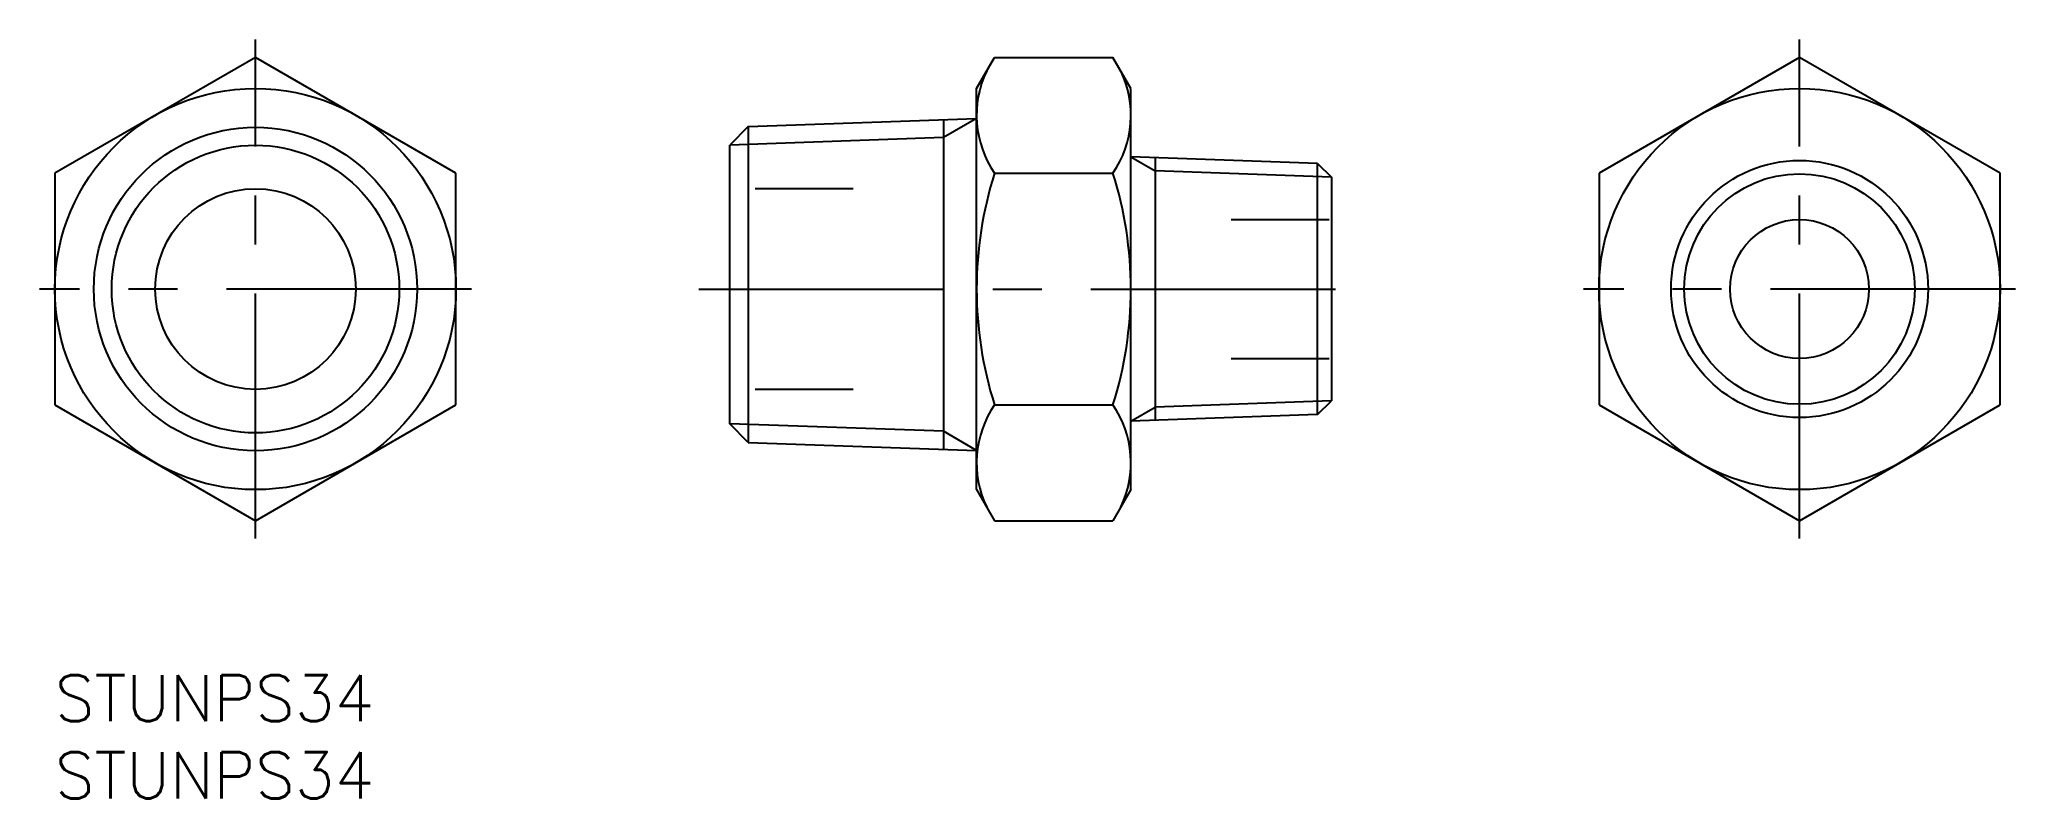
# Model space of a CAD drawing. Extents: x -1 to 127, y -8 to 41.
import ezdxf

# ---------------------------------------------------------------- set-up
doc = ezdxf.new("R2010")
doc.units = 0
doc.header["$LTSCALE"] = 0.5
doc.linetypes.add('CENTER', pattern=[50.8, 31.75, -6.35, 6.35, -6.35])
doc.linetypes.add('DASHED', pattern=[19.05, 12.7, -6.35])
for name, color, linetype in [('MSM_CENTER', 1, 'CENTER'), ('MSM_CONTINUOUS', 7, 'CONTINUOUS'), ('MSM_DASHED', 4, 'DASHED'), ('MSM_NARROW', 5, 'CONTINUOUS'), ('MSM_PART_NUMBER', 7, 'CONTINUOUS')]:
    doc.layers.add(name, color=color, linetype=linetype)
doc.styles.get("Standard").update_dxf_attribs({"font": 'txt.shx', "height": 3, "bigfont": 'bigfont.shx'})

# ---------------------------------------------------------------- blocks, each defined once
blk = doc.blocks.new('*U10')
at = {"layer": 'MSM_PART_NUMBER'}
blk.add_text('STUNPS34', height=3, dxfattribs=at).set_placement((0, -3))
blk = doc.blocks.new('*U11')
at = {"layer": 'MSM_PART_NUMBER'}
blk.add_text('STUNPS34', height=3, dxfattribs=at).set_placement((0, -8))

msp = doc.modelspace()

# ---------------------------------------------------------------- linework, layer by layer
at = {"layer": 'MSM_CENTER'}
for p, q in [((13, 8.85), (13, 41.18)), ((113.1, 8.85), (113.1, 41.18)), ((27, 25.01), (-1, 25.01)), ((41.75, 25.01), (84.75, 25.01)), ((127.1, 25.01), (99.1, 25.01))]:
    msp.add_line(p, q, dxfattribs=at)
at = {"layer": 'MSM_CONTINUOUS'}
for p, q in [((13, 40.02), (0, 32.52)), ((26, 32.52), (13, 40.02)), ((59.75, 38.01), (60.91, 40.02)), ((60.91, 40.02), (68.59, 40.02)), ((69.75, 38.01), (68.59, 40.02)), ((113.1, 40.02), (100.1, 32.52)), ((126.1, 32.52), (113.1, 40.02)), ((59.75, 12.01), (59.75, 38.01)), ((69.75, 12.01), (69.75, 38.01)), ((44.95, 35.54), (59.75, 36.06)), ((57.61, 35.98), (57.61, 14.63)), ((44.95, 35.54), (43.75, 34.33)), ((44.95, 35.54), (44.95, 15.07)), ((43.75, 16.27), (43.75, 34.33)), ((81.86, 33.15), (69.75, 33.57)), ((71.33, 33.52), (71.33, 16.5)), ((0, 32.52), (0, 17.51)), ((26, 17.51), (26, 32.52)), ((60.91, 32.52), (68.59, 32.52)), ((81.86, 16.87), (81.86, 33.15)), ((81.86, 33.15), (82.75, 32.26)), ((82.75, 32.26), (82.75, 17.76)), ((100.1, 32.52), (100.1, 17.51)), ((126.1, 17.51), (126.1, 32.52)), ((0, 17.51), (13, 10)), ((13, 10), (26, 17.51)), ((60.91, 17.51), (68.59, 17.51)), ((81.86, 16.87), (69.75, 16.45)), ((81.86, 16.87), (82.75, 17.76)), ((100.1, 17.51), (113.1, 10)), ((113.1, 10), (126.1, 17.51)), ((44.95, 15.07), (43.75, 16.27)), ((44.95, 15.07), (59.75, 14.55)), ((59.75, 12.01), (60.91, 10)), ((69.75, 12.01), (68.59, 10)), ((60.91, 10), (68.59, 10))]:
    msp.add_line(p, q, dxfattribs=at)
for centre, radius in [((13, 25.01), 13), ((113.1, 25.01), 13), ((13, 25.01), 10.48), ((113.1, 25.01), 8.33), ((13, 25.01), 6.5), ((113.1, 25.01), 4.5)]:
    msp.add_circle(centre, radius, dxfattribs=at)
for centre, radius, start, end in [((66.4, 36.27), 6.65, 154.3842, 214.3842), ((63.1, 36.27), 6.65, 325.6158, 25.6158), ((84.59, 25.01), 24.84, 162.412, 197.588), ((44.91, 25.01), 24.84, 342.412, 17.588), ((66.4, 13.75), 6.65, 145.6158, 205.6158), ((63.1, 13.75), 6.65, 334.3842, 34.3842)]:
    msp.add_arc(centre, radius, start, end, dxfattribs=at)
at = {"layer": 'MSM_DASHED'}
for p, q in [((51.75, 31.51), (43.75, 31.51)), ((76.25, 29.51), (82.75, 29.51)), ((76.25, 20.51), (82.75, 20.51)), ((51.75, 18.51), (43.75, 18.51))]:
    msp.add_line(p, q, dxfattribs=at)
at = {"layer": 'MSM_NARROW'}
for p, q in [((59.75, 36.06), (57.61, 34.82)), ((57.61, 34.82), (43.75, 34.33)), ((69.75, 33.57), (71.33, 32.66)), ((82.75, 32.26), (71.33, 32.66)), ((69.75, 16.45), (71.33, 17.36)), ((82.75, 17.76), (71.33, 17.36)), ((57.61, 15.79), (43.75, 16.27)), ((59.75, 14.55), (57.61, 15.79))]:
    msp.add_line(p, q, dxfattribs=at)
for centre, radius in [((13, 25.01), 9.32), ((113.1, 25.01), 7.47)]:
    msp.add_circle(centre, radius, dxfattribs=at)

# ---------------------------------------------------------------- block references
at = {"layer": 'MSM_CONTINUOUS'}
for name in ['*U10', '*U11']:
    msp.add_blockref(name, (0, 0), dxfattribs=at)

doc.saveas('drawing.dxf')
